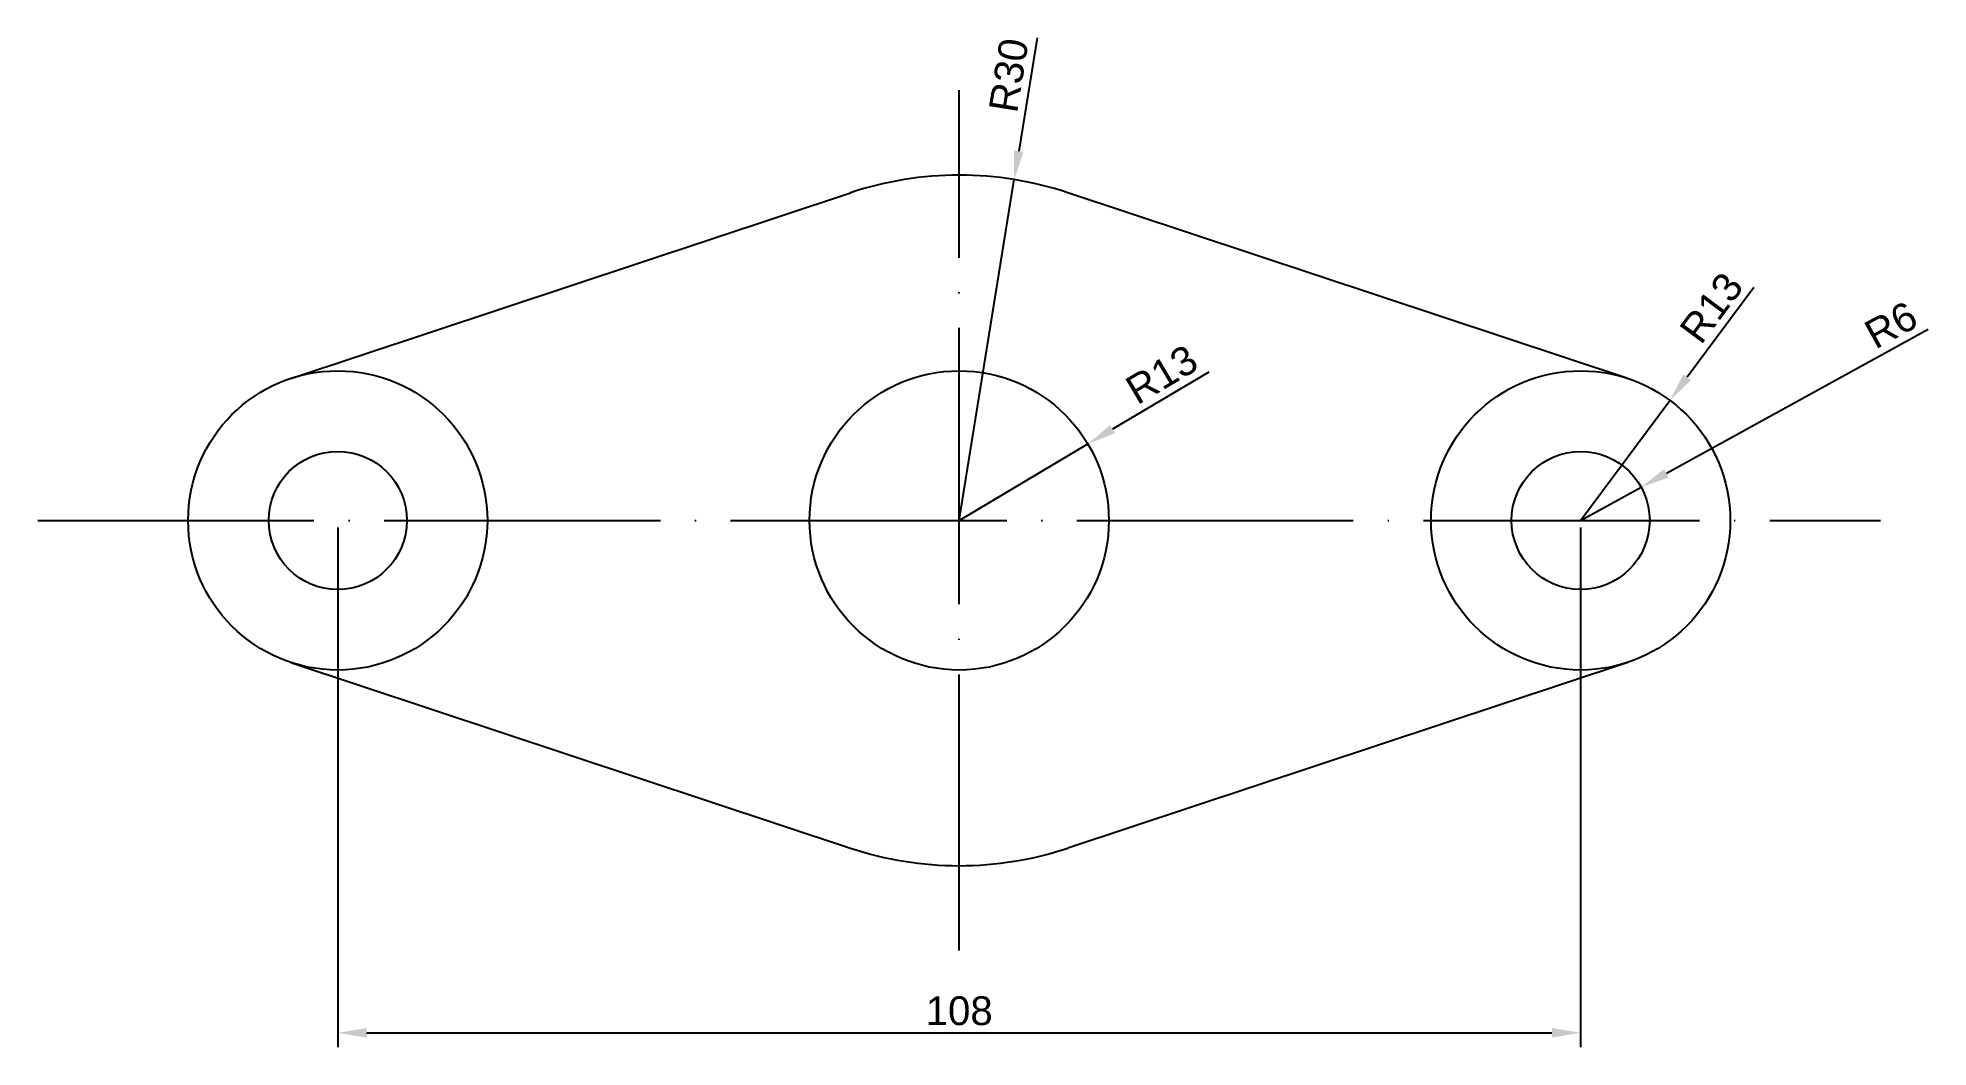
# Model space of a CAD drawing. Header units: millimetres. Extents: x 3034 to 3198, y 1646 to 1734.
import ezdxf

# ---------------------------------------------------------------- set-up
doc = ezdxf.new("R2010")
doc.units = ezdxf.units.MM
doc.linetypes.add('ACAD_ISO04W100', pattern=[30, 24, -3, 0, -3])
doc.layers.add('Layer1', color=30, linetype='ACAD_ISO04W100')
doc.styles.get("Standard").update_dxf_attribs({"font": 'arial.ttf'})
doc.dimstyles.new('ISO-25', dxfattribs={"dimtxt": 2.5, "dimasz": 2.5, "dimexe": 1.25, "dimexo": 0.625, "dimtad": 1, "dimtxsty": 'Standard', "dimcen": 2.5, "dimadec": 0, "dimazin": 0, "dimtfac": 1, "dimtmove": 0, "dimatfit": 3, "dimfxl": 1, "dimarcsym": 0})

# ---------------------------------------------------------------- blocks, each defined once
blk = doc.blocks.new('*D1')
at = {"color": 0, "lineweight": -2, "transparency": 16777216}
for p, q in [((3060.2, 1691.22), (3060.2, 1646.07)), ((3168.2, 1691.22), (3168.2, 1646.07)), ((3062.7, 1647.32), (3165.7, 1647.32))]:
    blk.add_line(p, q, dxfattribs=at)
at = {"color": 0, "transparency": 16777216}
for points in [[(3062.7, 1647.73), (3062.7, 1646.9), (3060.2, 1647.32)], [(3165.7, 1647.73), (3165.7, 1646.9), (3168.2, 1647.32)]]:
    blk.add_solid(points, dxfattribs=at)
at = {"layer": 'Defpoints', "color": 0, "transparency": 16777216}
for p in [(3060.2, 1691.84), (3168.2, 1691.84), (3168.2, 1647.32)]:
    blk.add_point(p, dxfattribs=at)
at = {"color": 0, "transparency": 16777216, "insert": (3114.2, 1649.22), "char_height": 2.5, "attachment_point": 5}
blk.add_mtext('108', dxfattribs=at)
blk = doc.blocks.new('*D2')
at = {"color": 0, "lineweight": -2, "transparency": 16777216}
for p, q in [((3135.88, 1704.73), (3127.52, 1699.76)), ((3114.2, 1691.84), (3125.37, 1698.49))]:
    blk.add_line(p, q, dxfattribs=at)
at = {"color": 0, "transparency": 16777216}
blk.add_solid([(3127.31, 1700.12), (3127.73, 1699.41), (3125.37, 1698.49)], dxfattribs=at)
at = {"layer": 'Defpoints', "color": 0, "transparency": 16777216}
for p in [(3125.37, 1698.49), (3114.2, 1691.84)]:
    blk.add_point(p, dxfattribs=at)
at = {"color": 0, "transparency": 16777216, "insert": (3131.8, 1704.52), "char_height": 2.5, "attachment_point": 5, "rotation": 30.7411}
blk.add_mtext('R13', dxfattribs=at)
blk = doc.blocks.new('*D3')
at = {"color": 0, "lineweight": -2, "transparency": 16777216}
for p, q in [((3198.4, 1708.43), (3175.65, 1695.93)), ((3168.2, 1691.84), (3173.46, 1694.73))]:
    blk.add_line(p, q, dxfattribs=at)
at = {"color": 0, "transparency": 16777216}
blk.add_solid([(3175.45, 1696.3), (3175.85, 1695.57), (3173.46, 1694.73)], dxfattribs=at)
at = {"layer": 'Defpoints', "color": 0, "transparency": 16777216}
for p in [(3173.46, 1694.73), (3168.2, 1691.84)]:
    blk.add_point(p, dxfattribs=at)
at = {"color": 0, "transparency": 16777216, "insert": (3195.17, 1708.82), "char_height": 2.5, "attachment_point": 5, "rotation": 28.778}
blk.add_mtext('R6', dxfattribs=at)
blk = doc.blocks.new('*D4')
at = {"color": 0, "lineweight": -2, "transparency": 16777216}
for p, q in [((3183.25, 1712.08), (3177.45, 1704.28)), ((3168.2, 1691.84), (3175.96, 1702.27))]:
    blk.add_line(p, q, dxfattribs=at)
at = {"color": 0, "transparency": 16777216}
blk.add_solid([(3177.12, 1704.53), (3177.79, 1704.03), (3175.96, 1702.27)], dxfattribs=at)
at = {"layer": 'Defpoints', "color": 0, "transparency": 16777216}
for p in [(3175.96, 1702.27), (3168.2, 1691.84)]:
    blk.add_point(p, dxfattribs=at)
at = {"color": 0, "transparency": 16777216, "insert": (3179.57, 1710.32), "char_height": 2.5, "attachment_point": 5, "rotation": 53.3541}
blk.add_mtext('R13', dxfattribs=at)
blk = doc.blocks.new('*D5')
at = {"color": 0, "lineweight": -2, "transparency": 16777216}
for p, q in [((3120.96, 1733.78), (3119.37, 1723.93)), ((3114.2, 1691.84), (3118.98, 1721.46))]:
    blk.add_line(p, q, dxfattribs=at)
at = {"color": 0, "transparency": 16777216}
blk.add_solid([(3118.96, 1723.99), (3119.78, 1723.86), (3118.98, 1721.46)], dxfattribs=at)
at = {"layer": 'Defpoints', "color": 0, "transparency": 16777216}
for p in [(3118.98, 1721.46), (3114.2, 1691.84)]:
    blk.add_point(p, dxfattribs=at)
at = {"color": 0, "transparency": 16777216, "insert": (3118.51, 1730.52), "char_height": 2.5, "attachment_point": 5, "rotation": 80.8396}
blk.add_mtext('R30', dxfattribs=at)

msp = doc.modelspace()

# ---------------------------------------------------------------- linework, layer by layer
for p, q in [((3056.107, 1704.18), (3104.755, 1720.315)), ((3172.292, 1704.18), (3123.644, 1720.315)), ((3056.107, 1679.502), (3104.755, 1663.366)), ((3172.292, 1679.502), (3123.644, 1663.366))]:
    msp.add_line(p, q)
for centre, radius in [((3060.199, 1691.841), 13), ((3114.199, 1691.841), 13), ((3168.199, 1691.841), 13), ((3060.199, 1691.841), 6), ((3168.199, 1691.841), 6)]:
    msp.add_circle(centre, radius)
for start, end in [(71.65037, 108.34963), (251.65037, 288.34963)]:
    msp.add_arc((3114.199, 1691.841), 30, start, end)
at = {"layer": 'Layer1'}
for p, q in [((3114.199, 1654.464), (3114.199, 1729.217)), ((3034.134, 1691.841), (3194.264, 1691.841))]:
    msp.add_line(p, q, dxfattribs=at)

# ---------------------------------------------------------------- dimensions: what is measured, and where the dimension line sits
for center, mpoint, picture, middle in [((3114.199, 1691.841), (3118.975, 1721.458), '*D5', (3120.388, 1730.218)), ((3168.199, 1691.841), (3173.458, 1694.729), '*D3', (3196.086, 1707.158))]:
    dim = msp.add_radius_dim(center=center, mpoint=mpoint, dimstyle='ISO-25')
    dim.commit()
    dim.dimension.update_dxf_attribs({"geometry": picture, "text_midpoint": middle, "dimtype": 164})
for center, mpoint, picture, middle in [((3168.199, 1691.841), (3175.959, 1702.271), '*D4', (3179.572, 1710.316)), ((3114.199, 1691.841), (3125.373, 1698.486), '*D2', (3131.802, 1704.523))]:
    dim = msp.add_radius_dim(center=center, mpoint=mpoint, dimstyle='ISO-25')
    dim.commit()
    dim.dimension.update_dxf_attribs({"geometry": picture, "text_midpoint": middle})
dim = msp.add_linear_dim(base=(3168.199, 1647.318), p1=(3060.199, 1691.841), p2=(3168.199, 1691.841), dimstyle='ISO-25')
dim.commit()
dim.dimension.update_dxf_attribs({"geometry": '*D1', "text_midpoint": (3114.199, 1649.219)})

doc.saveas('drawing.dxf')
